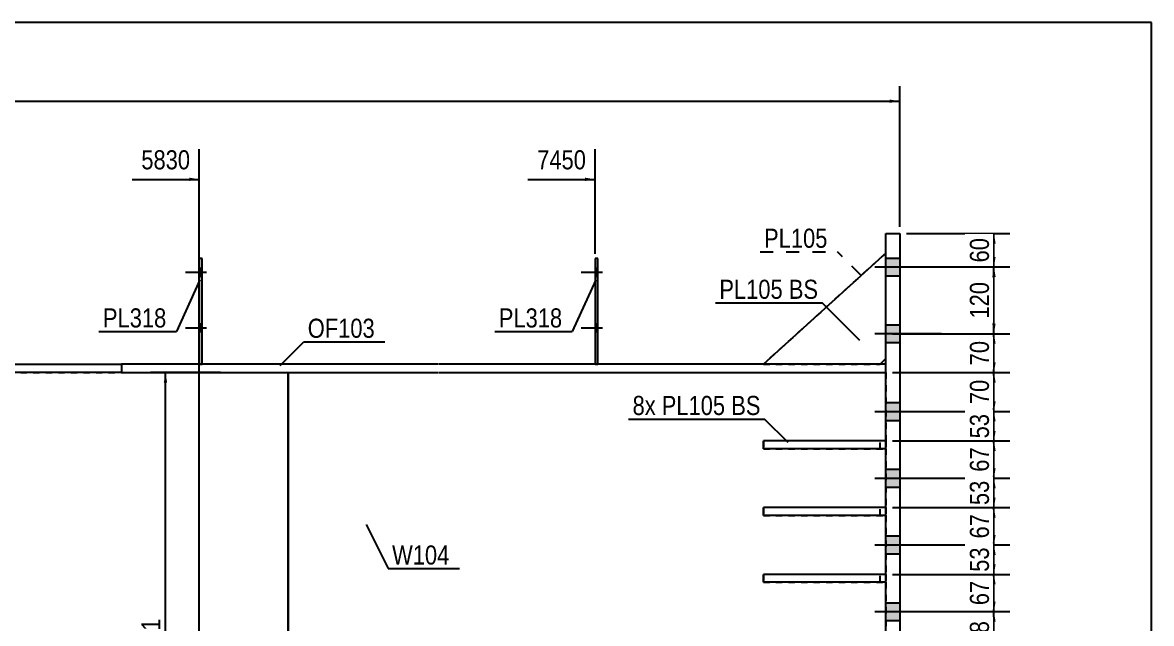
# Model space of a CAD drawing. Header units: millimetres. Extents: x -290 to 123, y -158 to 129.
# Drawn here: x -46.4 to 122.8, y 39.4 to 129.4 of the extents above; entities that cross this region are included whole.
import ezdxf

# ---------------------------------------------------------------- set-up
doc = ezdxf.new("R2010")
doc.units = ezdxf.units.MM
doc.linetypes.add('DXK_LINE_DOT1', pattern=[1.8814, 0.9407, -0.9407])
doc.linetypes.add('DXK_LINE_DOT2', pattern=[3.9198, 1.9599, -1.9599])
doc.styles.add('Arial Narrow', font='ARIALN.TTF', dxfattribs={"height": 0.2})

# ---------------------------------------------------------------- blocks, each defined once
blk = doc.blocks.new('Unknown-622979363-1210')
at = {"color": 5, "linetype": 'Continuous'}
for p, q in [((122.75, 129.41), (-287.25, 129.41)), ((122.75, -157.59), (122.75, 129.41))]:
    blk.add_line(p, q, dxfattribs=at)
blk = doc.blocks.new('Part-622979363-1729 - 1509')
at = {"color": 2, "linetype": 'Continuous'}
for p, q in [((39.83, 94.04), (39.41, 94.04)), ((39.41, 94.04), (39.41, 78.21)), ((39.83, 78.21), (39.83, 94.04))]:
    blk.add_line(p, q, dxfattribs=at)
at = {"color": 7, "linetype": 'DXK_LINE_DOT1'}
blk.add_line((39.41, 78.21), (39.83, 78.21), dxfattribs=at)
blk = doc.blocks.new('Part-622979363-1990 - 1509')
at = {"color": 2, "linetype": 'Continuous'}
for p, q in [((-54.18, 78.21), (-31.56, 78.21)), ((-31.56, 78.21), (-31.56, 76.96)), ((-31.56, 76.96), (-54.18, 76.96))]:
    blk.add_line(p, q, dxfattribs=at)
blk = doc.blocks.new('Part-622979363-1613 - 1509')
at = {"color": 2, "linetype": 'Continuous'}
for p, q in [((64.62, 45.54), (64.62, 46.71)), ((82.95, 46.71), (64.62, 46.71)), ((82.95, 45.54), (64.62, 45.54))]:
    blk.add_line(p, q, dxfattribs=at)
at = {"color": 7, "linetype": 'DXK_LINE_DOT1'}
for p, q in [((82.12, 45.54), (82.12, 46.71)), ((82.95, 46.71), (82.95, 45.54))]:
    blk.add_line(p, q, dxfattribs=at)
blk = doc.blocks.new('Part-622979363-1532 - 1509')
at = {"color": 2, "linetype": 'Continuous'}
for p, q in [((82.95, 94.87), (64.62, 78.21)), ((82.12, 78.21), (82.95, 79.04))]:
    blk.add_line(p, q, dxfattribs=at)
at = {"color": 7, "linetype": 'DXK_LINE_DOT1'}
for p, q in [((82.95, 79.04), (82.95, 94.87)), ((64.62, 78.21), (82.12, 78.21))]:
    blk.add_line(p, q, dxfattribs=at)
blk = doc.blocks.new('Part-622979363-1618 - 1509')
at = {"color": 7, "linetype": 'DXK_LINE_DOT1'}
for p, q in [((82.95, 46.71), (64.62, 46.71)), ((64.62, 46.71), (64.62, 45.54)), ((64.62, 45.54), (82.95, 45.54))]:
    blk.add_line(p, q, dxfattribs=at)
blk = doc.blocks.new('Part-622979363-1554 - 1509')
at = {"color": 7, "linetype": 'DXK_LINE_DOT1'}
for p, q in [((82.95, 94.87), (64.62, 78.21)), ((82.12, 78.21), (82.95, 79.04))]:
    blk.add_line(p, q, dxfattribs=at)
blk = doc.blocks.new('Part-622979363-1608 - 1509')
at = {"color": 7, "linetype": 'DXK_LINE_DOT1'}
for p, q in [((82.95, 56.71), (64.62, 56.71)), ((64.62, 56.71), (64.62, 55.54)), ((64.62, 55.54), (82.95, 55.54))]:
    blk.add_line(p, q, dxfattribs=at)
blk = doc.blocks.new('Part-622979363-1576 - 1509')
at = {"color": 2, "linetype": 'Continuous'}
for p, q in [((64.62, 65.54), (64.62, 66.71)), ((82.95, 66.71), (64.62, 66.71)), ((82.95, 65.54), (64.62, 65.54))]:
    blk.add_line(p, q, dxfattribs=at)
at = {"color": 7, "linetype": 'DXK_LINE_DOT1'}
for p, q in [((82.12, 65.54), (82.12, 66.71)), ((82.95, 66.71), (82.95, 65.54))]:
    blk.add_line(p, q, dxfattribs=at)
blk = doc.blocks.new('Part-622979363-1598 - 1509')
at = {"color": 7, "linetype": 'DXK_LINE_DOT1'}
for p, q in [((82.95, 66.71), (64.62, 66.71)), ((64.62, 66.71), (64.62, 65.54)), ((64.62, 65.54), (82.95, 65.54))]:
    blk.add_line(p, q, dxfattribs=at)
blk = doc.blocks.new('Part-622979363-1603 - 1509')
at = {"color": 2, "linetype": 'Continuous'}
for p, q in [((64.62, 55.54), (64.62, 56.71)), ((82.95, 56.71), (64.62, 56.71)), ((82.95, 55.54), (64.62, 55.54))]:
    blk.add_line(p, q, dxfattribs=at)
at = {"color": 7, "linetype": 'DXK_LINE_DOT1'}
for p, q in [((82.12, 55.54), (82.12, 56.71)), ((82.95, 56.71), (82.95, 55.54))]:
    blk.add_line(p, q, dxfattribs=at)
blk = doc.blocks.new('Part-622979363-1751 - 1509')
at = {"color": 7, "linetype": 'DXK_LINE_DOT1'}
blk.add_line((-54.18, 76.96), (-6.56, 76.96), dxfattribs=at)
at = {"color": 2, "linetype": 'Continuous'}
blk.add_line((-6.56, -7.5), (-6.56, 76.96), dxfattribs=at)
blk = doc.blocks.new('Bolt-622979363-1669 - 1509')
at = {"linetype": 'Continuous'}
for points in [[(-19.48, 91.37), (-19.48, 92.54), (-19.89, 92.54), (-19.89, 91.37)], [(-19.48, 91.37), (-19.48, 92.54), (-19.89, 92.54), (-19.89, 91.37)], [(-19.48, 83.04), (-19.48, 84.21), (-19.89, 84.21), (-19.89, 83.04)], [(-19.48, 83.04), (-19.48, 84.21), (-19.89, 84.21), (-19.89, 83.04)]]:
    blk.add_hatch(color=3, dxfattribs=at).paths.add_polyline_path(points)
at = {"color": 3, "linetype": 'Continuous'}
for p, q in [((-18.81, 91.96), (-21.98, 91.96)), ((-18.81, 91.96), (-21.98, 91.96)), ((-19.48, 92.54), (-19.89, 92.54)), ((-19.48, 92.54), (-19.89, 92.54)), ((-19.48, 91.37), (-19.89, 91.37)), ((-19.48, 91.37), (-19.89, 91.37)), ((-18.81, 83.62), (-21.98, 83.62)), ((-18.81, 83.62), (-21.98, 83.62)), ((-19.48, 84.21), (-19.89, 84.21)), ((-19.48, 84.21), (-19.89, 84.21)), ((-19.48, 83.04), (-19.89, 83.04)), ((-19.48, 83.04), (-19.89, 83.04))]:
    blk.add_line(p, q, dxfattribs=at)
blk = doc.blocks.new('Bolt-622979363-1670 - 1509')
at = {"linetype": 'Continuous'}
for points in [[(39.83, 91.37), (39.83, 92.54), (39.41, 92.54), (39.41, 91.37)], [(39.83, 91.37), (39.83, 92.54), (39.41, 92.54), (39.41, 91.37)], [(39.83, 83.04), (39.83, 84.21), (39.41, 84.21), (39.41, 83.04)], [(39.83, 83.04), (39.83, 84.21), (39.41, 84.21), (39.41, 83.04)]]:
    blk.add_hatch(color=3, dxfattribs=at).paths.add_polyline_path(points)
at = {"color": 3, "linetype": 'Continuous'}
for p, q in [((40.5, 91.96), (37.33, 91.96)), ((40.5, 91.96), (37.33, 91.96)), ((39.83, 92.54), (39.41, 92.54)), ((39.83, 92.54), (39.41, 92.54)), ((39.83, 91.37), (39.41, 91.37)), ((39.83, 91.37), (39.41, 91.37)), ((40.5, 83.62), (37.33, 83.62)), ((40.5, 83.62), (37.33, 83.62)), ((39.83, 84.21), (39.41, 84.21)), ((39.83, 84.21), (39.41, 84.21)), ((39.83, 83.04), (39.41, 83.04)), ((39.83, 83.04), (39.41, 83.04))]:
    blk.add_line(p, q, dxfattribs=at)
blk = doc.blocks.new('Part-622979363-1714 - 1509')
at = {"color": 2, "linetype": 'Continuous'}
for p, q in [((-31.56, 78.21), (-31.56, 76.96)), ((15.94, 78.21), (-31.56, 78.21)), ((82.95, 78.21), (16.04, 78.21)), ((-31.56, 76.96), (15.94, 76.96)), ((16.04, 76.96), (82.95, 76.96))]:
    blk.add_line(p, q, dxfattribs=at)
at = {"color": 7, "linetype": 'DXK_LINE_DOT1'}
blk.add_line((82.95, 76.96), (82.95, 78.21), dxfattribs=at)
blk = doc.blocks.new('Part-622979363-1724 - 1509')
at = {"color": 2, "linetype": 'Continuous'}
for p, q in [((-19.48, 94.04), (-19.89, 94.04)), ((-19.89, 94.04), (-19.89, 78.21)), ((-19.48, 78.21), (-19.48, 94.04))]:
    blk.add_line(p, q, dxfattribs=at)
at = {"color": 7, "linetype": 'DXK_LINE_DOT1'}
blk.add_line((-19.89, 78.21), (-19.48, 78.21), dxfattribs=at)
blk = doc.blocks.new('Bolt-622979363-1735 - 1509')
at = {"linetype": 'Continuous'}
for points in [[(82.95, 94.12), (82.95, 91.46), (85.04, 91.46), (85.04, 94.12)], [(82.95, 94.12), (82.95, 91.46), (85.04, 91.46), (85.04, 94.12)], [(82.95, 94.12), (82.95, 91.46), (85.04, 91.46), (85.04, 94.12)], [(82.95, 94.12), (82.95, 91.46), (85.04, 91.46), (85.04, 94.12)], [(82.95, 84.12), (82.95, 81.46), (85.04, 81.46), (85.04, 84.12)], [(82.95, 84.12), (82.95, 81.46), (85.04, 81.46), (85.04, 84.12)], [(82.95, 84.12), (82.95, 81.46), (85.04, 81.46), (85.04, 84.12)], [(82.95, 84.12), (82.95, 81.46), (85.04, 81.46), (85.04, 84.12)], [(82.95, 72.46), (82.95, 69.79), (85.04, 69.79), (85.04, 72.46)], [(82.95, 72.46), (82.95, 69.79), (85.04, 69.79), (85.04, 72.46)], [(82.95, 72.46), (82.95, 69.79), (85.04, 69.79), (85.04, 72.46)], [(82.95, 72.46), (82.95, 69.79), (85.04, 69.79), (85.04, 72.46)], [(82.95, 62.46), (82.95, 59.79), (85.04, 59.79), (85.04, 62.46)], [(82.95, 62.46), (82.95, 59.79), (85.04, 59.79), (85.04, 62.46)], [(82.95, 62.46), (82.95, 59.79), (85.04, 59.79), (85.04, 62.46)], [(82.95, 62.46), (82.95, 59.79), (85.04, 59.79), (85.04, 62.46)], [(82.95, 52.46), (82.95, 49.79), (85.04, 49.79), (85.04, 52.46)], [(82.95, 52.46), (82.95, 49.79), (85.04, 49.79), (85.04, 52.46)], [(82.95, 52.46), (82.95, 49.79), (85.04, 49.79), (85.04, 52.46)], [(82.95, 52.46), (82.95, 49.79), (85.04, 49.79), (85.04, 52.46)], [(82.95, 42.46), (82.95, 39.79), (85.04, 39.79), (85.04, 42.46)], [(82.95, 42.46), (82.95, 39.79), (85.04, 39.79), (85.04, 42.46)], [(82.95, 42.46), (82.95, 39.79), (85.04, 39.79), (85.04, 42.46)], [(82.95, 42.46), (82.95, 39.79), (85.04, 39.79), (85.04, 42.46)], [(82.95, 28.29), (82.95, 25.62), (85.04, 25.62), (85.04, 28.29)], [(82.95, 28.29), (82.95, 25.62), (85.04, 25.62), (85.04, 28.29)], [(82.95, 28.29), (82.95, 25.62), (85.04, 25.62), (85.04, 28.29)], [(82.95, 28.29), (82.95, 25.62), (85.04, 25.62), (85.04, 28.29)], [(82.95, 14.12), (82.95, 11.46), (85.04, 11.46), (85.04, 14.12)], [(82.95, 14.12), (82.95, 11.46), (85.04, 11.46), (85.04, 14.12)], [(82.95, 14.12), (82.95, 11.46), (85.04, 11.46), (85.04, 14.12)], [(82.95, 14.12), (82.95, 11.46), (85.04, 11.46), (85.04, 14.12)], [(82.95, 4.12), (82.95, 1.46), (85.04, 1.46), (85.04, 4.12)], [(82.95, 4.12), (82.95, 1.46), (85.04, 1.46), (85.04, 4.12)], [(82.95, 4.12), (82.95, 1.46), (85.04, 1.46), (85.04, 4.12)], [(82.95, 4.12), (82.95, 1.46), (85.04, 1.46), (85.04, 4.12)], [(82.95, -5.88), (82.95, -8.54), (85.04, -8.54), (85.04, -5.88)], [(82.95, -5.88), (82.95, -8.54), (85.04, -8.54), (85.04, -5.88)], [(82.95, -5.88), (82.95, -8.54), (85.04, -8.54), (85.04, -5.88)], [(82.95, -5.88), (82.95, -8.54), (85.04, -8.54), (85.04, -5.88)], [(82.95, -15.88), (82.95, -18.54), (85.04, -18.54), (85.04, -15.88)], [(82.95, -15.88), (82.95, -18.54), (85.04, -18.54), (85.04, -15.88)], [(82.95, -15.88), (82.95, -18.54), (85.04, -18.54), (85.04, -15.88)], [(82.95, -15.88), (82.95, -18.54), (85.04, -18.54), (85.04, -15.88)], [(82.95, -27.54), (82.95, -30.21), (85.04, -30.21), (85.04, -27.54)], [(82.95, -27.54), (82.95, -30.21), (85.04, -30.21), (85.04, -27.54)], [(82.95, -27.54), (82.95, -30.21), (85.04, -30.21), (85.04, -27.54)], [(82.95, -27.54), (82.95, -30.21), (85.04, -30.21), (85.04, -27.54)], [(82.95, -37.54), (82.95, -40.21), (85.04, -40.21), (85.04, -37.54)], [(82.95, -37.54), (82.95, -40.21), (85.04, -40.21), (85.04, -37.54)], [(82.95, -37.54), (82.95, -40.21), (85.04, -40.21), (85.04, -37.54)], [(82.95, -37.54), (82.95, -40.21), (85.04, -40.21), (85.04, -37.54)]]:
    blk.add_hatch(color=3, dxfattribs=at).paths.add_polyline_path(points)
at = {"color": 3, "linetype": 'Continuous'}
for p, q in [((82.95, 94.12), (85.04, 94.12)), ((82.95, 94.12), (85.04, 94.12)), ((82.95, 94.12), (85.04, 94.12)), ((82.95, 94.12), (85.04, 94.12)), ((81.31, 92.79), (91.29, 92.79)), ((81.31, 92.79), (91.29, 92.79)), ((81.31, 92.79), (91.29, 92.79)), ((81.31, 92.79), (91.29, 92.79)), ((82.95, 91.46), (85.04, 91.46)), ((82.95, 91.46), (85.04, 91.46)), ((82.95, 91.46), (85.04, 91.46)), ((82.95, 91.46), (85.04, 91.46)), ((82.95, 84.12), (85.04, 84.12)), ((82.95, 84.12), (85.04, 84.12)), ((82.95, 84.12), (85.04, 84.12)), ((82.95, 84.12), (85.04, 84.12)), ((81.31, 82.79), (91.29, 82.79)), ((81.31, 82.79), (91.29, 82.79)), ((81.31, 82.79), (91.29, 82.79)), ((81.31, 82.79), (91.29, 82.79)), ((82.95, 81.46), (85.04, 81.46)), ((82.95, 81.46), (85.04, 81.46)), ((82.95, 81.46), (85.04, 81.46)), ((82.95, 81.46), (85.04, 81.46)), ((81.31, 71.12), (91.29, 71.12)), ((81.31, 71.12), (91.29, 71.12)), ((81.31, 71.12), (91.29, 71.12)), ((81.31, 71.12), (91.29, 71.12)), ((82.95, 72.46), (85.04, 72.46)), ((82.95, 72.46), (85.04, 72.46)), ((82.95, 72.46), (85.04, 72.46)), ((82.95, 72.46), (85.04, 72.46)), ((82.95, 69.79), (85.04, 69.79)), ((82.95, 69.79), (85.04, 69.79)), ((82.95, 69.79), (85.04, 69.79)), ((82.95, 69.79), (85.04, 69.79)), ((81.31, 61.12), (91.29, 61.12)), ((81.31, 61.12), (91.29, 61.12)), ((81.31, 61.12), (91.29, 61.12)), ((81.31, 61.12), (91.29, 61.12)), ((82.95, 62.46), (85.04, 62.46)), ((82.95, 62.46), (85.04, 62.46)), ((82.95, 62.46), (85.04, 62.46)), ((82.95, 62.46), (85.04, 62.46)), ((82.95, 59.79), (85.04, 59.79)), ((82.95, 59.79), (85.04, 59.79)), ((82.95, 59.79), (85.04, 59.79)), ((82.95, 59.79), (85.04, 59.79)), ((82.95, 52.46), (85.04, 52.46)), ((82.95, 52.46), (85.04, 52.46)), ((82.95, 52.46), (85.04, 52.46)), ((82.95, 52.46), (85.04, 52.46)), ((81.31, 51.12), (91.29, 51.12)), ((81.31, 51.12), (91.29, 51.12)), ((81.31, 51.12), (91.29, 51.12)), ((81.31, 51.12), (91.29, 51.12)), ((82.95, 49.79), (85.04, 49.79)), ((82.95, 49.79), (85.04, 49.79)), ((82.95, 49.79), (85.04, 49.79)), ((82.95, 49.79), (85.04, 49.79)), ((82.95, 42.46), (85.04, 42.46)), ((82.95, 42.46), (85.04, 42.46)), ((82.95, 42.46), (85.04, 42.46)), ((82.95, 42.46), (85.04, 42.46)), ((81.31, 41.12), (91.29, 41.12)), ((81.31, 41.12), (91.29, 41.12)), ((81.31, 41.12), (91.29, 41.12)), ((81.31, 41.12), (91.29, 41.12)), ((82.95, 39.79), (85.04, 39.79)), ((82.95, 39.79), (85.04, 39.79)), ((82.95, 39.79), (85.04, 39.79)), ((82.95, 39.79), (85.04, 39.79)), ((82.95, 28.29), (85.04, 28.29)), ((82.95, 28.29), (85.04, 28.29)), ((82.95, 28.29), (85.04, 28.29)), ((82.95, 28.29), (85.04, 28.29)), ((81.31, 26.96), (91.29, 26.96)), ((81.31, 26.96), (91.29, 26.96)), ((81.31, 26.96), (91.29, 26.96)), ((81.31, 26.96), (91.29, 26.96)), ((82.95, 25.62), (85.04, 25.62)), ((82.95, 25.62), (85.04, 25.62)), ((82.95, 25.62), (85.04, 25.62)), ((82.95, 25.62), (85.04, 25.62)), ((82.95, 14.12), (85.04, 14.12)), ((82.95, 14.12), (85.04, 14.12)), ((82.95, 14.12), (85.04, 14.12)), ((82.95, 14.12), (85.04, 14.12)), ((81.31, 12.79), (91.29, 12.79)), ((81.31, 12.79), (91.29, 12.79)), ((81.31, 12.79), (91.29, 12.79)), ((81.31, 12.79), (91.29, 12.79)), ((82.95, 11.46), (85.04, 11.46)), ((82.95, 11.46), (85.04, 11.46)), ((82.95, 11.46), (85.04, 11.46)), ((82.95, 11.46), (85.04, 11.46)), ((82.95, 4.12), (85.04, 4.12)), ((82.95, 4.12), (85.04, 4.12)), ((82.95, 4.12), (85.04, 4.12)), ((82.95, 4.12), (85.04, 4.12)), ((81.31, 2.79), (91.29, 2.79)), ((81.31, 2.79), (91.29, 2.79)), ((81.31, 2.79), (91.29, 2.79)), ((81.31, 2.79), (91.29, 2.79)), ((82.95, 1.46), (85.04, 1.46)), ((82.95, 1.46), (85.04, 1.46)), ((82.95, 1.46), (85.04, 1.46)), ((82.95, 1.46), (85.04, 1.46)), ((82.95, -5.88), (85.04, -5.88)), ((82.95, -5.88), (85.04, -5.88)), ((82.95, -5.88), (85.04, -5.88)), ((82.95, -5.88), (85.04, -5.88)), ((81.31, -7.21), (91.29, -7.21)), ((81.31, -7.21), (91.29, -7.21)), ((81.31, -7.21), (91.29, -7.21)), ((81.31, -7.21), (91.29, -7.21)), ((82.95, -8.54), (85.04, -8.54)), ((82.95, -8.54), (85.04, -8.54)), ((82.95, -8.54), (85.04, -8.54)), ((82.95, -8.54), (85.04, -8.54)), ((82.95, -15.88), (85.04, -15.88)), ((82.95, -15.88), (85.04, -15.88)), ((82.95, -15.88), (85.04, -15.88)), ((82.95, -15.88), (85.04, -15.88)), ((81.31, -17.21), (91.29, -17.21)), ((81.31, -17.21), (91.29, -17.21)), ((81.31, -17.21), (91.29, -17.21)), ((81.31, -17.21), (91.29, -17.21)), ((82.95, -18.54), (85.04, -18.54)), ((82.95, -18.54), (85.04, -18.54)), ((82.95, -18.54), (85.04, -18.54)), ((82.95, -18.54), (85.04, -18.54)), ((82.95, -27.54), (85.04, -27.54)), ((82.95, -27.54), (85.04, -27.54)), ((82.95, -27.54), (85.04, -27.54)), ((82.95, -27.54), (85.04, -27.54)), ((81.31, -28.88), (91.29, -28.88)), ((81.31, -28.88), (91.29, -28.88)), ((81.31, -28.88), (91.29, -28.88)), ((81.31, -28.88), (91.29, -28.88)), ((82.95, -30.21), (85.04, -30.21)), ((82.95, -30.21), (85.04, -30.21)), ((82.95, -30.21), (85.04, -30.21)), ((82.95, -30.21), (85.04, -30.21)), ((81.31, -38.88), (91.29, -38.88)), ((81.31, -38.88), (91.29, -38.88)), ((81.31, -38.88), (91.29, -38.88)), ((81.31, -38.88), (91.29, -38.88)), ((82.95, -37.54), (85.04, -37.54)), ((82.95, -37.54), (85.04, -37.54)), ((82.95, -37.54), (85.04, -37.54)), ((82.95, -37.54), (85.04, -37.54)), ((82.95, -40.21), (85.04, -40.21)), ((82.95, -40.21), (85.04, -40.21)), ((82.95, -40.21), (85.04, -40.21)), ((82.95, -40.21), (85.04, -40.21))]:
    blk.add_line(p, q, dxfattribs=at)
blk = doc.blocks.new('Part-622979363-1877 - 1509')
at = {"color": 2, "linetype": 'Continuous'}
for p, q in [((82.95, 97.79), (85.04, 97.79)), ((82.95, -43.88), (82.95, 97.79)), ((85.04, 97.79), (85.04, -43.88)), ((85.04, -43.88), (82.95, -43.88))]:
    blk.add_line(p, q, dxfattribs=at)
blk = doc.blocks.new('Part-622979363-2012 - 1509')
at = {"color": 2, "linetype": 'Continuous'}
blk.add_line((-6.56, 76.96), (-6.56, -7.5), dxfattribs=at)
at = {"color": 7, "linetype": 'DXK_LINE_DOT1'}
for p, q in [((-6.56, 76.96), (15.94, 76.96)), ((16.04, 76.96), (82.95, 76.96)), ((82.95, 76.96), (82.95, 66.71)), ((82.95, 65.54), (82.95, 56.71)), ((82.95, 55.54), (82.95, 46.71)), ((82.95, 45.54), (82.95, 34.62)), ((82.95, 33.46), (82.95, 20.46)), ((82.95, 19.29), (82.95, 8.37)), ((82.95, 7.21), (82.95, -1.63)), ((82.95, -2.79), (82.95, -11.63)), ((-6.56, -7.5), (15.94, -9.62)), ((82.95, -12.79), (82.95, -23.04)), ((16.04, -16.75), (82.95, -23.04))]:
    blk.add_line(p, q, dxfattribs=at)
blk = doc.blocks.new('StraightDimension-622979363-11887 - 1509')
at = {"linetype": 'Continuous'}
for points in [[(98.91, 39.62), (99.16, 41.12), (99.41, 39.62)], [(99.41, 36.12), (99.16, 34.62), (98.91, 36.12)]]:
    blk.add_hatch(color=7, dxfattribs=at).paths.add_polyline_path(points)
at = {"color": 7, "linetype": 'Continuous'}
for p, q in [((83.95, 41.12), (101.56, 41.12)), ((99.16, 34.62), (99.16, 41.12)), ((83.95, 34.62), (101.56, 34.62))]:
    blk.add_line(p, q, dxfattribs=at)
at = {"color": 0}
blk.add_wipeout([(99.01, 40.3), (94.81, 40.3), (94.81, 35.45), (99.01, 35.45)], dxfattribs=at)
at = {"color": 3, "style": 'Arial Narrow'}
blk.add_text('78', height=2.863, rotation=90.0002, dxfattribs=at).set_placement((98.41, 36.05))
blk = doc.blocks.new('StraightDimension-622979363-2538 - 1509')
at = {"linetype": 'Continuous'}
blk.add_hatch(color=7, dxfattribs=at).paths.add_polyline_path([(83.54, 117.87), (85.04, 117.62), (83.54, 117.37)])
at = {"color": 7, "linetype": 'Continuous'}
for p, q in [((85.04, 98.79), (85.04, 119.87)), ((-251.25, 117.62), (85.04, 117.62))]:
    blk.add_line(p, q, dxfattribs=at)
blk = doc.blocks.new('StraightDimension-622979363-2120 - 1509')
at = {"linetype": 'Continuous'}
for points in [[(-25.21, 75.46), (-24.96, 76.96), (-24.71, 75.46)], [(-24.71, -0.78), (-24.96, -2.28), (-25.21, -0.78)]]:
    blk.add_hatch(color=7, dxfattribs=at).paths.add_polyline_path(points)
at = {"color": 7, "linetype": 'Continuous'}
for p, q in [((-16.73, 76.96), (-27.21, 76.96)), ((-24.96, -2.28), (-24.96, 76.96)), ((-20, -2.28), (-27.21, -2.28))]:
    blk.add_line(p, q, dxfattribs=at)
at = {"color": 0}
blk.add_wipeout([(-25.11, 40.68), (-29.31, 40.68), (-29.31, 34), (-25.11, 34)], dxfattribs=at)
at = {"color": 3, "style": 'Arial Narrow'}
blk.add_text('951', height=2.863, rotation=90.0002, dxfattribs=at).set_placement((-25.71, 34.6))
blk = doc.blocks.new('StraightDimension-622979363-11877 - 1509')
at = {"linetype": 'Continuous'}
for points in [[(98.91, 96.29), (99.16, 97.79), (99.41, 96.29)], [(99.41, 94.29), (99.16, 92.79), (98.91, 94.29)]]:
    blk.add_hatch(color=7, dxfattribs=at).paths.add_polyline_path(points)
at = {"color": 7, "linetype": 'Continuous'}
for p, q in [((86.04, 97.79), (101.56, 97.79)), ((99.16, 92.79), (99.16, 97.79)), ((83.95, 92.79), (101.56, 92.79))]:
    blk.add_line(p, q, dxfattribs=at)
at = {"color": 0}
blk.add_wipeout([(99.01, 97.72), (94.81, 97.72), (94.81, 92.86), (99.01, 92.86)], dxfattribs=at)
at = {"color": 3, "style": 'Arial Narrow'}
blk.add_text('60', height=2.863, rotation=90.0002, dxfattribs=at).set_placement((98.41, 93.46))
blk = doc.blocks.new('StraightDimension-622979363-11878 - 1509')
at = {"linetype": 'Continuous'}
for points in [[(98.91, 91.29), (99.16, 92.79), (99.41, 91.29)], [(99.41, 84.28), (99.16, 82.78), (98.91, 84.28)]]:
    blk.add_hatch(color=7, dxfattribs=at).paths.add_polyline_path(points)
at = {"color": 7, "linetype": 'Continuous'}
for p, q in [((83.95, 92.79), (101.56, 92.79)), ((99.16, 82.78), (99.16, 92.79)), ((83.95, 82.78), (101.56, 82.78))]:
    blk.add_line(p, q, dxfattribs=at)
at = {"color": 0}
blk.add_wipeout([(99.01, 91.13), (94.81, 91.13), (94.81, 84.45), (99.01, 84.45)], dxfattribs=at)
at = {"color": 3, "style": 'Arial Narrow'}
blk.add_text('120', height=2.863, rotation=90.0002, dxfattribs=at).set_placement((98.41, 85.05))
blk = doc.blocks.new('StraightDimension-622979363-11879 - 1509')
at = {"linetype": 'Continuous'}
for points in [[(98.91, 81.28), (99.16, 82.78), (99.41, 81.28)], [(99.41, 78.46), (99.16, 76.96), (98.91, 78.46)]]:
    blk.add_hatch(color=7, dxfattribs=at).paths.add_polyline_path(points)
at = {"color": 7, "linetype": 'Continuous'}
for p, q in [((83.95, 82.78), (101.56, 82.78)), ((99.16, 76.96), (99.16, 82.78)), ((83.95, 76.96), (101.56, 76.96))]:
    blk.add_line(p, q, dxfattribs=at)
at = {"color": 0}
blk.add_wipeout([(99.01, 82.3), (94.81, 82.3), (94.81, 77.44), (99.01, 77.44)], dxfattribs=at)
at = {"color": 3, "style": 'Arial Narrow'}
blk.add_text('70', height=2.863, rotation=90.0002, dxfattribs=at).set_placement((98.41, 78.04))
blk = doc.blocks.new('StraightDimension-622979363-11880 - 1509')
at = {"linetype": 'Continuous'}
for points in [[(98.91, 75.46), (99.16, 76.96), (99.41, 75.46)], [(99.41, 72.63), (99.16, 71.13), (98.91, 72.63)]]:
    blk.add_hatch(color=7, dxfattribs=at).paths.add_polyline_path(points)
at = {"color": 7, "linetype": 'Continuous'}
for p, q in [((83.95, 76.96), (101.56, 76.96)), ((99.16, 71.13), (99.16, 76.96)), ((83.95, 71.13), (101.56, 71.13))]:
    blk.add_line(p, q, dxfattribs=at)
at = {"color": 0}
blk.add_wipeout([(99.01, 76.47), (94.81, 76.47), (94.81, 71.62), (99.01, 71.62)], dxfattribs=at)
at = {"color": 3, "style": 'Arial Narrow'}
blk.add_text('70', height=2.863, rotation=90.0002, dxfattribs=at).set_placement((98.41, 72.22))
blk = doc.blocks.new('StraightDimension-622979363-11881 - 1509')
at = {"linetype": 'Continuous'}
for points in [[(98.91, 69.63), (99.16, 71.13), (99.41, 69.63)], [(99.41, 68.21), (99.16, 66.71), (98.91, 68.21)]]:
    blk.add_hatch(color=7, dxfattribs=at).paths.add_polyline_path(points)
at = {"color": 7, "linetype": 'Continuous'}
for p, q in [((83.95, 71.13), (101.56, 71.13)), ((99.16, 66.71), (99.16, 71.13)), ((83.95, 66.71), (101.56, 66.71))]:
    blk.add_line(p, q, dxfattribs=at)
at = {"color": 0}
blk.add_wipeout([(99.01, 71.35), (94.81, 71.35), (94.81, 66.49), (99.01, 66.49)], dxfattribs=at)
at = {"color": 3, "style": 'Arial Narrow'}
blk.add_text('53', height=2.863, rotation=90.0002, dxfattribs=at).set_placement((98.41, 67.09))
blk = doc.blocks.new('StraightDimension-622979363-11882 - 1509')
at = {"linetype": 'Continuous'}
for points in [[(98.91, 65.21), (99.16, 66.71), (99.41, 65.21)], [(99.41, 62.62), (99.16, 61.12), (98.91, 62.62)]]:
    blk.add_hatch(color=7, dxfattribs=at).paths.add_polyline_path(points)
at = {"color": 7, "linetype": 'Continuous'}
for p, q in [((83.95, 66.71), (101.56, 66.71)), ((99.16, 61.12), (99.16, 66.71)), ((83.95, 61.12), (101.56, 61.12))]:
    blk.add_line(p, q, dxfattribs=at)
at = {"color": 0}
blk.add_wipeout([(99.01, 66.34), (94.81, 66.34), (94.81, 61.49), (99.01, 61.49)], dxfattribs=at)
at = {"color": 3, "style": 'Arial Narrow'}
blk.add_text('67', height=2.863, rotation=90.0002, dxfattribs=at).set_placement((98.41, 62.09))
blk = doc.blocks.new('StraightDimension-622979363-11883 - 1509')
at = {"linetype": 'Continuous'}
for points in [[(98.91, 59.62), (99.16, 61.12), (99.41, 59.62)], [(99.41, 58.21), (99.16, 56.71), (98.91, 58.21)]]:
    blk.add_hatch(color=7, dxfattribs=at).paths.add_polyline_path(points)
at = {"color": 7, "linetype": 'Continuous'}
for p, q in [((83.95, 61.12), (101.56, 61.12)), ((99.16, 56.71), (99.16, 61.12)), ((83.95, 56.71), (101.56, 56.71))]:
    blk.add_line(p, q, dxfattribs=at)
at = {"color": 0}
blk.add_wipeout([(99.01, 61.34), (94.81, 61.34), (94.81, 56.49), (99.01, 56.49)], dxfattribs=at)
at = {"color": 3, "style": 'Arial Narrow'}
blk.add_text('53', height=2.863, rotation=90.0002, dxfattribs=at).set_placement((98.41, 57.09))
blk = doc.blocks.new('StraightDimension-622979363-11884 - 1509')
at = {"linetype": 'Continuous'}
for points in [[(98.91, 55.21), (99.16, 56.71), (99.41, 55.21)], [(99.41, 52.62), (99.16, 51.12), (98.91, 52.62)]]:
    blk.add_hatch(color=7, dxfattribs=at).paths.add_polyline_path(points)
at = {"color": 7, "linetype": 'Continuous'}
for p, q in [((83.95, 56.71), (101.56, 56.71)), ((99.16, 51.12), (99.16, 56.71)), ((83.95, 51.12), (101.56, 51.12))]:
    blk.add_line(p, q, dxfattribs=at)
at = {"color": 0}
blk.add_wipeout([(99.01, 56.34), (94.81, 56.34), (94.81, 51.49), (99.01, 51.49)], dxfattribs=at)
at = {"color": 3, "style": 'Arial Narrow'}
blk.add_text('67', height=2.863, rotation=90.0002, dxfattribs=at).set_placement((98.41, 52.09))
blk = doc.blocks.new('StraightDimension-622979363-11885 - 1509')
at = {"linetype": 'Continuous'}
for points in [[(98.91, 49.62), (99.16, 51.12), (99.41, 49.62)], [(99.41, 48.21), (99.16, 46.71), (98.91, 48.21)]]:
    blk.add_hatch(color=7, dxfattribs=at).paths.add_polyline_path(points)
at = {"color": 7, "linetype": 'Continuous'}
for p, q in [((83.95, 51.12), (101.56, 51.12)), ((99.16, 46.71), (99.16, 51.12)), ((83.95, 46.71), (101.56, 46.71))]:
    blk.add_line(p, q, dxfattribs=at)
at = {"color": 0}
blk.add_wipeout([(99.01, 51.34), (94.81, 51.34), (94.81, 46.49), (99.01, 46.49)], dxfattribs=at)
at = {"color": 3, "style": 'Arial Narrow'}
blk.add_text('53', height=2.863, rotation=90.0002, dxfattribs=at).set_placement((98.41, 47.09))
blk = doc.blocks.new('StraightDimension-622979363-11886 - 1509')
at = {"linetype": 'Continuous'}
for points in [[(98.91, 45.21), (99.16, 46.71), (99.41, 45.21)], [(99.41, 42.62), (99.16, 41.12), (98.91, 42.62)]]:
    blk.add_hatch(color=7, dxfattribs=at).paths.add_polyline_path(points)
at = {"color": 7, "linetype": 'Continuous'}
for p, q in [((83.95, 46.71), (101.56, 46.71)), ((99.16, 41.12), (99.16, 46.71)), ((83.95, 41.12), (101.56, 41.12))]:
    blk.add_line(p, q, dxfattribs=at)
at = {"color": 0}
blk.add_wipeout([(99.01, 46.34), (94.81, 46.34), (94.81, 41.49), (99.01, 41.49)], dxfattribs=at)
at = {"color": 3, "style": 'Arial Narrow'}
blk.add_text('67', height=2.863, rotation=90.0002, dxfattribs=at).set_placement((98.41, 42.09))
blk = doc.blocks.new('StraightDimension-622979363-14088 - 1509')
at = {"linetype": 'Continuous'}
blk.add_hatch(color=7, dxfattribs=at).paths.add_polyline_path([(37.91, 106.16), (39.41, 105.91), (37.91, 105.66)])
at = {"color": 7, "linetype": 'Continuous'}
for p, q in [((39.41, 94.74), (39.41, 110.41)), ((29.35, 105.91), (39.41, 105.91))]:
    blk.add_line(p, q, dxfattribs=at)
at = {"color": 0}
blk.add_wipeout([(38.64, 106.81), (38.64, 111.01), (30.13, 111.01), (30.13, 106.81)], dxfattribs=at)
at = {"color": 3, "style": 'Arial Narrow'}
blk.add_text('7450', height=2.863, dxfattribs=at).set_placement((30.73, 107.41))
blk = doc.blocks.new('StraightDimension-622979363-14089 - 1509')
at = {"linetype": 'Continuous'}
blk.add_hatch(color=7, dxfattribs=at).paths.add_polyline_path([(-21.39, 106.16), (-19.89, 105.91), (-21.39, 105.66)])
at = {"color": 7, "linetype": 'Continuous'}
for p, q in [((-19.89, 0.63), (-19.89, 110.41)), ((-29.96, 105.91), (-19.89, 105.91))]:
    blk.add_line(p, q, dxfattribs=at)
at = {"color": 0}
blk.add_wipeout([(-20.67, 106.81), (-20.67, 111.01), (-29.18, 111.01), (-29.18, 106.81)], dxfattribs=at)
at = {"color": 3, "style": 'Arial Narrow'}
blk.add_text('5830', height=2.863, dxfattribs=at).set_placement((-28.58, 107.41))
blk = doc.blocks.new('MarkSet-622979363-2770 - 1509')
at = {"color": 0}
for points in [[(67.53, 88), (67.53, 91), (58.02, 91), (58.02, 88)], [(72.81, 88), (72.81, 91), (68.43, 91), (68.43, 88)]]:
    blk.add_wipeout(points, dxfattribs=at)
for points in [[(67.53, 88), (67.53, 91), (58.02, 91), (58.02, 88)], [(72.81, 88), (72.81, 91), (68.43, 91), (68.43, 88)]]:
    blk.add_wipeout(points, dxfattribs=at)
at = {"color": 7, "linetype": 'Continuous'}
for p in [(57.42, 87.4), (79.07, 81.74)]:
    blk.add_line(p, (73.41, 87.4), dxfattribs=at)
at = {"color": 3, "style": 'Arial Narrow'}
for s, p in [('PL105', (58.02, 88)), ('BS', (68.43, 88))]:
    blk.add_text(s, height=2.863, dxfattribs=at).set_placement(p)
blk = doc.blocks.new('Mark-622979363-1710 - 1509')
at = {"color": 0}
blk.add_wipeout([(6.39, 82.16), (6.39, 85.16), (-3.65, 85.16), (-3.65, 82.16)], dxfattribs=at)
blk.add_wipeout([(6.39, 82.16), (6.39, 85.16), (-3.65, 85.16), (-3.65, 82.16)], dxfattribs=at)
at = {"color": 7, "linetype": 'Continuous'}
for p, q in [((-7.79, 78.02), (-4.25, 81.56)), ((-4.25, 81.56), (7.89, 81.56))]:
    blk.add_line(p, q, dxfattribs=at)
at = {"color": 3, "style": 'Arial Narrow'}
blk.add_text('OF103', height=2.863, dxfattribs=at).set_placement((-3.65, 82.16))
blk = doc.blocks.new('Mark-622979363-1720 - 1509')
at = {"color": 7, "linetype": 'Continuous'}
blk.add_line((-19.79, 90.85), (-23.32, 83.11), dxfattribs=at)
at = {"color": 0}
blk.add_wipeout([(-24.82, 83.71), (-24.82, 86.71), (-34.33, 86.71), (-34.33, 83.71)], dxfattribs=at)
blk.add_wipeout([(-24.82, 83.71), (-24.82, 86.71), (-34.33, 86.71), (-34.33, 83.71)], dxfattribs=at)
at = {"color": 7, "linetype": 'Continuous'}
blk.add_line((-34.93, 83.11), (-23.32, 83.11), dxfattribs=at)
at = {"color": 3, "style": 'Arial Narrow'}
blk.add_text('PL318', height=2.863, dxfattribs=at).set_placement((-34.33, 83.71))
blk = doc.blocks.new('Mark-622979363-1725 - 1509')
at = {"color": 7, "linetype": 'Continuous'}
blk.add_line((39.52, 90.85), (35.99, 83.11), dxfattribs=at)
at = {"color": 0}
blk.add_wipeout([(34.49, 83.71), (34.49, 86.71), (24.98, 86.71), (24.98, 83.71)], dxfattribs=at)
blk.add_wipeout([(34.49, 83.71), (34.49, 86.71), (24.98, 86.71), (24.98, 83.71)], dxfattribs=at)
at = {"color": 7, "linetype": 'Continuous'}
blk.add_line((24.38, 83.11), (35.99, 83.11), dxfattribs=at)
at = {"color": 3, "style": 'Arial Narrow'}
blk.add_text('PL318', height=2.863, dxfattribs=at).set_placement((24.98, 83.71))
blk = doc.blocks.new('Mark-622979363-1820 - 1509')
at = {"color": 7, "linetype": 'DXK_LINE_DOT2'}
blk.add_line((79.26, 91.52), (75.73, 95.05), dxfattribs=at)
at = {"color": 0}
blk.add_wipeout([(74.23, 95.65), (74.23, 98.65), (64.72, 98.65), (64.72, 95.65)], dxfattribs=at)
blk.add_wipeout([(74.23, 95.65), (74.23, 98.65), (64.72, 98.65), (64.72, 95.65)], dxfattribs=at)
at = {"color": 7, "linetype": 'DXK_LINE_DOT2'}
blk.add_line((64.12, 95.05), (75.73, 95.05), dxfattribs=at)
at = {"color": 3, "style": 'Arial Narrow'}
blk.add_text('PL105', height=2.863, dxfattribs=at).set_placement((64.72, 95.65))
blk = doc.blocks.new('Mark-622979363-2008 - 1509')
at = {"color": 0}
blk.add_wipeout([(17.58, 48.18), (17.58, 51.18), (8.99, 51.18), (8.99, 48.18)], dxfattribs=at)
blk.add_wipeout([(17.58, 48.18), (17.58, 51.18), (8.99, 51.18), (8.99, 48.18)], dxfattribs=at)
at = {"color": 7, "linetype": 'Continuous'}
for p, q in [((5.1, 54.18), (8.39, 47.58)), ((8.39, 47.58), (19.08, 47.58))]:
    blk.add_line(p, q, dxfattribs=at)
at = {"color": 3, "style": 'Arial Narrow'}
blk.add_text('W104', height=2.863, dxfattribs=at).set_placement((8.99, 48.18))
blk = doc.blocks.new('MarkSet-622979363-2733 - 1509')
at = {"color": 0}
for points in [[(48.49, 70.59), (48.49, 73.59), (45.02, 73.59), (45.02, 70.59)], [(58.9, 70.59), (58.9, 73.59), (49.39, 73.59), (49.39, 70.59)], [(64.18, 70.59), (64.18, 73.59), (59.8, 73.59), (59.8, 70.59)]]:
    blk.add_wipeout(points, dxfattribs=at)
for points in [[(48.49, 70.59), (48.49, 73.59), (45.02, 73.59), (45.02, 70.59)], [(58.9, 70.59), (58.9, 73.59), (49.39, 73.59), (49.39, 70.59)], [(64.18, 70.59), (64.18, 73.59), (59.8, 73.59), (59.8, 70.59)]]:
    blk.add_wipeout(points, dxfattribs=at)
at = {"color": 7, "linetype": 'Continuous'}
for p in [(44.42, 69.99), (68.31, 66.45)]:
    blk.add_line(p, (64.78, 69.99), dxfattribs=at)
at = {"color": 3, "style": 'Arial Narrow'}
for s, p in [('8x', (45.02, 70.59)), ('PL105', (49.39, 70.59)), ('BS', (59.8, 70.59))]:
    blk.add_text(s, height=2.863, dxfattribs=at).set_placement(p)

msp = doc.modelspace()

# ---------------------------------------------------------------- block references
for name in ['Unknown-622979363-1210', 'Part-622979363-1877 - 1509', 'Part-622979363-1532 - 1509', 'Part-622979363-1554 - 1509', 'Part-622979363-1724 - 1509', 'Part-622979363-1729 - 1509', 'Bolt-622979363-1735 - 1509', 'Bolt-622979363-1669 - 1509', 'Bolt-622979363-1670 - 1509', 'Part-622979363-1990 - 1509', 'Part-622979363-1714 - 1509', 'Part-622979363-1751 - 1509', 'Part-622979363-2012 - 1509', 'Part-622979363-1576 - 1509', 'Part-622979363-1598 - 1509', 'Part-622979363-1608 - 1509', 'Part-622979363-1603 - 1509', 'Part-622979363-1613 - 1509', 'Part-622979363-1618 - 1509']:
    msp.add_blockref(name, (0, 0))

# ---------------------------------------------------------------- next in the draw order: block references
for name in ['StraightDimension-622979363-2538 - 1509', 'StraightDimension-622979363-2120 - 1509', 'MarkSet-622979363-2733 - 1509', 'Mark-622979363-2008 - 1509', 'StraightDimension-622979363-11887 - 1509']:
    msp.add_blockref(name, (0, 0))

# ---------------------------------------------------------------- next in the draw order: block references
for name in ['StraightDimension-622979363-14089 - 1509', 'StraightDimension-622979363-14088 - 1509', 'StraightDimension-622979363-11877 - 1509', 'Mark-622979363-1725 - 1509', 'MarkSet-622979363-2770 - 1509', 'Mark-622979363-1710 - 1509']:
    msp.add_blockref(name, (0, 0))

# ---------------------------------------------------------------- next in the draw order: block references
for name in ['Mark-622979363-1820 - 1509', 'StraightDimension-622979363-11878 - 1509', 'Mark-622979363-1720 - 1509']:
    msp.add_blockref(name, (0, 0))

# ---------------------------------------------------------------- next in the draw order: block references
msp.add_blockref('StraightDimension-622979363-11879 - 1509', (0, 0))

# ---------------------------------------------------------------- next in the draw order: block references
msp.add_blockref('StraightDimension-622979363-11880 - 1509', (0, 0))

# ---------------------------------------------------------------- next in the draw order: block references
msp.add_blockref('StraightDimension-622979363-11881 - 1509', (0, 0))

# ---------------------------------------------------------------- next in the draw order: block references
msp.add_blockref('StraightDimension-622979363-11882 - 1509', (0, 0))

# ---------------------------------------------------------------- next in the draw order: block references
msp.add_blockref('StraightDimension-622979363-11883 - 1509', (0, 0))

# ---------------------------------------------------------------- next in the draw order: block references
msp.add_blockref('StraightDimension-622979363-11884 - 1509', (0, 0))

# ---------------------------------------------------------------- next in the draw order: block references
msp.add_blockref('StraightDimension-622979363-11885 - 1509', (0, 0))

# ---------------------------------------------------------------- next in the draw order: block references
msp.add_blockref('StraightDimension-622979363-11886 - 1509', (0, 0))

doc.saveas('drawing.dxf')
